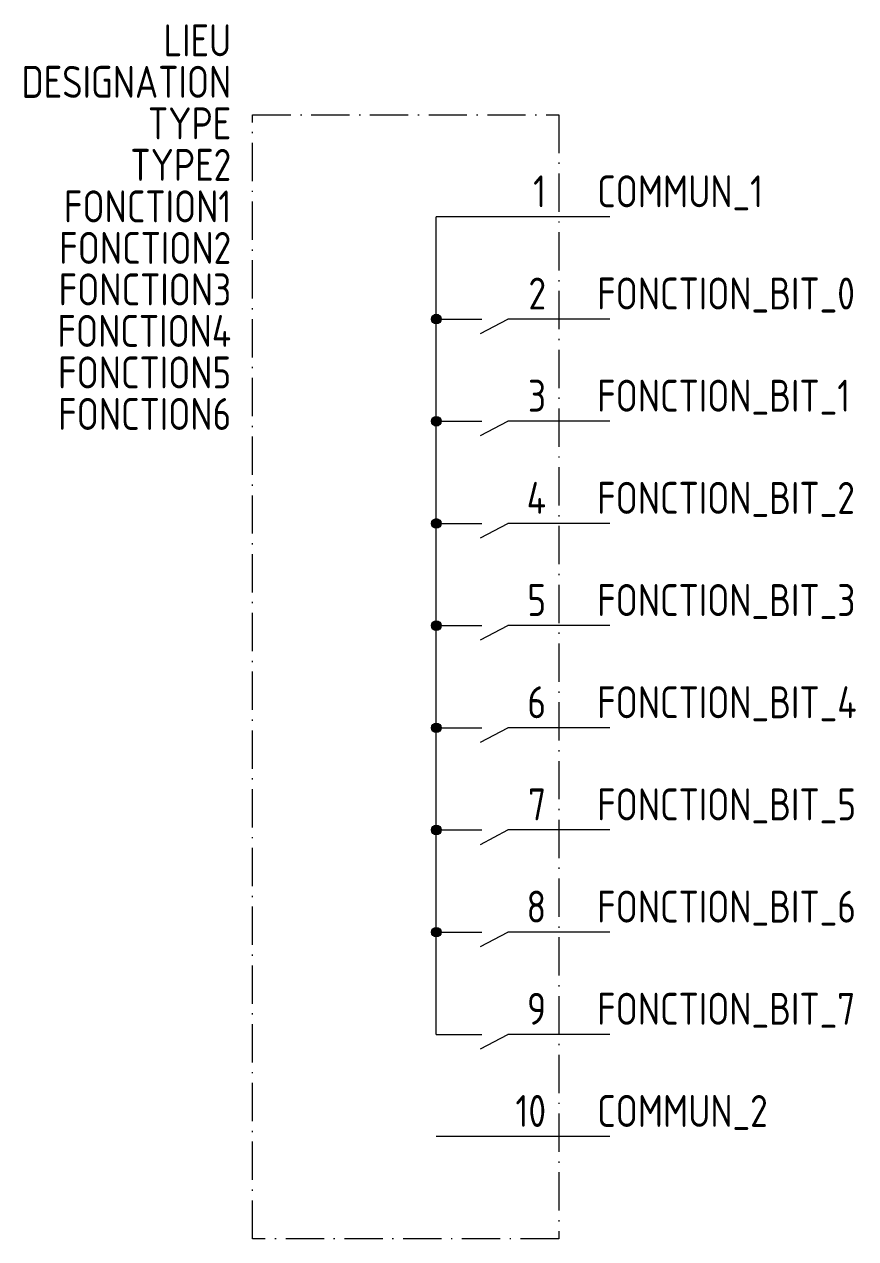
# Model space of a CAD drawing. Extents: x -1630.5 to -1565.4, y -959.6 to -864.5.
import ezdxf
from ezdxf.enums import TextEntityAlignment as Align

# ---------------------------------------------------------------- set-up
doc = ezdxf.new("R2010")
doc.units = 0
doc.linetypes.add('ACAD_ISO10W100', pattern=[18, 12, -3, 0, -3])
for name, color, linetype in [('SYMB_BOITE', 6, 'ACAD_ISO10W100'), ('SYMB_FIL_FIN', 1, 'CONTINUOUS'), ('SYMB_TXT_CONTACT', 2, 'CONTINUOUS'), ('SYMB_TXT_NOM', 3, 'CONTINUOUS')]:
    doc.layers.add(name, color=color, linetype=linetype)
doc.styles.add('NET2_5', font='isocp.shx', dxfattribs={"width": 0.9, "height": 2.5})

msp = doc.modelspace()

# ---------------------------------------------------------------- hatches: boundary and pattern name
at = {"layer": 'SYMB_FIL_FIN'}
for points in [[(-1598.609, -887.593, 1), (-1597.859, -887.593, 1)], [(-1598.609, -895.593, 1), (-1597.859, -895.593, 1)], [(-1598.609, -903.593, 1), (-1597.859, -903.593, 1)], [(-1598.609, -911.593, 1), (-1597.859, -911.593, 1)], [(-1598.609, -919.593, 1), (-1597.859, -919.593, 1)], [(-1598.609, -927.593, 1), (-1597.859, -927.593, 1)], [(-1597.859, -935.593, 1), (-1598.609, -935.593, 1)]]:
    msp.add_hatch(color=256, dxfattribs=at).paths.add_polyline_path(points)

# ---------------------------------------------------------------- linework, layer by layer
at = {"layer": 'SYMB_BOITE', "ltscale": 0.25}
msp.add_lwpolyline([(-1612.634, -871.593), (-1588.634, -871.593), (-1588.634, -959.593), (-1612.634, -959.593)], close=True, dxfattribs=at)
at = {"layer": 'SYMB_FIL_FIN'}
for p, q in [((-1584.634, -879.593), (-1598.234, -879.593)), ((-1598.234, -943.593), (-1598.234, -879.593)), ((-1598.234, -887.593), (-1594.659, -887.593)), ((-1594.784, -888.718), (-1592.634, -887.593)), ((-1584.634, -887.593), (-1592.634, -887.593)), ((-1598.234, -895.593), (-1594.659, -895.593)), ((-1594.784, -896.718), (-1592.634, -895.593)), ((-1584.634, -895.593), (-1592.634, -895.593)), ((-1598.234, -903.593), (-1594.659, -903.593)), ((-1594.784, -904.718), (-1592.634, -903.593)), ((-1584.634, -903.593), (-1592.634, -903.593)), ((-1598.234, -911.593), (-1594.659, -911.593)), ((-1594.784, -912.718), (-1592.634, -911.593)), ((-1584.634, -911.593), (-1592.634, -911.593)), ((-1598.234, -919.593), (-1594.659, -919.593)), ((-1594.784, -920.718), (-1592.634, -919.593)), ((-1584.634, -919.593), (-1592.634, -919.593)), ((-1598.234, -927.593), (-1594.659, -927.593)), ((-1594.784, -928.718), (-1592.634, -927.593)), ((-1584.634, -927.593), (-1592.634, -927.593)), ((-1598.234, -935.593), (-1594.659, -935.593)), ((-1594.784, -936.718), (-1592.634, -935.593)), ((-1584.634, -935.593), (-1592.634, -935.593)), ((-1598.234, -943.593), (-1594.659, -943.593)), ((-1594.784, -944.718), (-1592.634, -943.593)), ((-1584.634, -943.593), (-1592.634, -943.593)), ((-1584.634, -951.593), (-1598.234, -951.593))]:
    msp.add_line(p, q, dxfattribs=at)
for centre in [(-1598.234, -887.593), (-1598.234, -895.593), (-1598.234, -903.593), (-1598.234, -911.593), (-1598.234, -919.593), (-1598.234, -927.593), (-1598.234, -935.593)]:
    msp.add_circle(centre, 0.375, dxfattribs=at)

# ---------------------------------------------------------------- texts
at = {"layer": 'SYMB_TXT_CONTACT', "style": 'NET2_5', "width": 0.9, "flags": 8}
for tag, text, p in [('1', '?1', (-1589.634, -877.593)), ('2', '?2', (-1589.634, -885.593)), ('3', '?3', (-1589.634, -893.593)), ('4', '?4', (-1589.634, -901.593)), ('5', '?5', (-1589.634, -909.593)), ('6', '?6', (-1589.634, -917.593)), ('7', '?7', (-1589.634, -925.593)), ('8', '?8', (-1589.634, -933.593)), ('9', '?9', (-1589.634, -941.593)), ('10', '?10', (-1589.634, -949.593))]:
    msp.add_attdef(tag, text=text, height=2.5, dxfattribs=at).set_placement(p, align=Align.MIDDLE_RIGHT)
for tag, text, p in [('COMMUN_1', '?COMMUN1', (-1585.634, -877.593)), ('FONCTION_BIT_0', '?BIT0', (-1585.634, -885.593)), ('FONCTION_BIT_1', '?BIT1', (-1585.634, -893.593)), ('FONCTION_BIT_2', '?BIT2', (-1585.634, -901.593)), ('FONCTION_BIT_3', '?BIT3', (-1585.634, -909.593)), ('FONCTION_BIT_4', '?BIT4', (-1585.634, -917.593)), ('FONCTION_BIT_5', '?BIT5', (-1585.634, -925.593)), ('FONCTION_BIT_6', '?BIT6', (-1585.634, -933.593)), ('FONCTION_BIT_7', '?BIT7', (-1585.634, -941.593)), ('COMMUN_2', '?COMMUN2', (-1585.634, -949.593))]:
    msp.add_attdef(tag, text=text, height=2.5, dxfattribs=at).set_placement(p, align=Align.MIDDLE_LEFT)
at = {"layer": 'SYMB_TXT_NOM', "style": 'NET2_5', "width": 0.9, "flags": 8}
for tag, text, p in [('LIEU', '', (-1614.306, -867.022)), ('DESIGNATION', 'A?', (-1614.306, -870.272)), ('TYPE', '', (-1614.306, -873.522)), ('TYPE2', '', (-1614.306, -876.772)), ('FONCTION1', '', (-1614.306, -880.022)), ('FONCTION2', '', (-1614.306, -883.272)), ('FONCTION3', '', (-1614.306, -886.522)), ('FONCTION4', '', (-1614.306, -889.772)), ('FONCTION5', '', (-1614.306, -893.022)), ('FONCTION6', '', (-1614.306, -896.272))]:
    msp.add_attdef(tag, text=text, height=2.5, dxfattribs=at).set_placement(p, align=Align.RIGHT)

doc.saveas('drawing.dxf')
